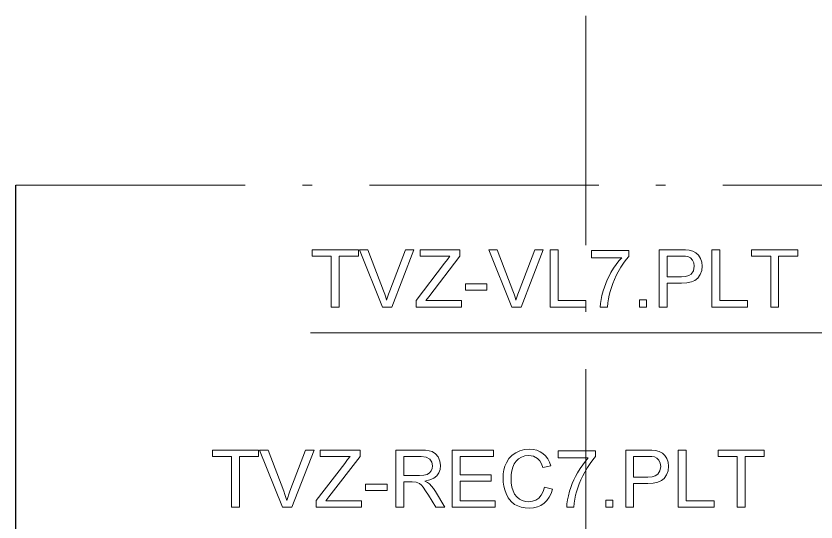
# Model space of a CAD drawing. Extents: x 0 to 297, y 0 to 420.
# Drawn here: x 197.7 to 239.58, y 167.14 to 193.66 of the extents above; entities that cross this region are included whole.
import ezdxf

# ---------------------------------------------------------------- set-up
doc = ezdxf.new("R2010")
doc.units = 0
doc.linetypes.add('DASHDOT', pattern=[18.5, 12, -3, 0.5, -3])

msp = doc.modelspace()

# ---------------------------------------------------------------- linework, layer by layer
at = {"color": 7, "linetype": 'DASHDOT', "lineweight": 13}
for p, q in [((227.526, 193.656), (227.526, 118.083)), ((197.701, 184.795), (257.351, 184.795))]:
    msp.add_line(p, q, dxfattribs=at)
at = {"color": 7, "lineweight": 30}
msp.add_line((197.701, 142.665), (197.701, 184.795), dxfattribs=at)
at = {"color": 7, "lineweight": 13}
for points in [[(214.206, 178.407), (214.206, 181.074), (213.206, 181.074), (213.206, 181.407), (215.623, 181.407), (215.623, 181.074), (214.623, 181.074), (214.623, 178.407)], [(216.882, 178.407), (215.676, 181.407), (216.123, 181.407), (216.937, 179.248), (216.999, 179.078), (217.054, 178.916), (217.102, 178.761), (217.151, 178.924), (217.206, 179.086), (217.265, 179.248), (218.081, 181.407), (218.528, 181.407), (217.366, 178.407)], [(218.642, 178.407), (218.642, 178.755), (220.136, 180.71), (220.285, 180.904), (220.415, 181.074), (218.851, 181.074), (218.851, 181.407), (220.934, 181.407), (220.934, 181.074), (219.307, 178.946), (219.15, 178.74), (221.017, 178.74), (221.017, 178.407)], [(223.651, 178.407), (222.445, 181.407), (222.892, 181.407), (223.707, 179.248), (223.769, 179.078), (223.824, 178.916), (223.872, 178.761), (223.921, 178.924), (223.975, 179.086), (224.034, 179.248), (224.851, 181.407), (225.298, 181.407), (224.136, 178.407)], [(225.662, 178.407), (225.662, 181.407), (226.079, 181.407), (226.079, 178.74), (227.537, 178.74), (227.537, 178.407)], [(227.829, 180.99), (227.829, 181.365), (229.787, 181.365), (229.787, 181.062), (229.646, 180.897), (229.506, 180.707), (229.367, 180.493), (229.228, 180.254), (229.123, 180.053), (229.027, 179.849), (228.941, 179.643), (228.866, 179.435), (228.801, 179.224), (228.751, 179.033), (228.712, 178.833), (228.682, 178.625), (228.662, 178.407), (228.287, 178.407), (228.299, 178.592), (228.327, 178.795), (228.373, 179.016), (228.436, 179.255), (228.498, 179.452), (228.57, 179.647), (228.652, 179.838), (228.743, 180.027), (228.845, 180.213), (228.981, 180.434), (229.12, 180.638), (229.264, 180.823), (229.412, 180.99)], [(231.37, 178.407), (231.37, 181.407), (232.482, 181.407), (232.741, 181.4), (232.931, 181.379), (233.13, 181.326), (233.294, 181.241), (233.427, 181.119), (233.531, 180.957), (233.598, 180.765), (233.62, 180.554), (233.594, 180.316), (233.515, 180.104), (233.384, 179.918), (233.242, 179.804), (233.053, 179.722), (232.817, 179.673), (232.532, 179.657), (231.787, 179.657), (231.787, 178.407)], [(234.12, 178.407), (234.12, 181.407), (234.537, 181.407), (234.537, 178.74), (235.995, 178.74), (235.995, 178.407)], [(237.204, 178.407), (237.204, 181.074), (236.204, 181.074), (236.204, 181.407), (238.62, 181.407), (238.62, 181.074), (237.62, 181.074), (237.62, 178.407)], [(231.787, 179.99), (232.528, 179.99), (232.749, 180.007), (232.923, 180.055), (233.049, 180.135), (233.165, 180.31), (233.204, 180.543), (233.181, 180.719), (233.113, 180.868), (233.008, 180.981), (232.873, 181.047), (232.737, 181.067), (232.52, 181.074), (231.787, 181.074)], [(221.226, 179.282), (221.226, 179.615), (222.351, 179.615), (222.351, 179.282)], [(230.329, 178.407), (230.329, 178.782), (230.704, 178.782), (230.704, 178.407)], [(208.982, 167.913), (208.982, 170.58), (207.982, 170.58), (207.982, 170.913), (210.399, 170.913), (210.399, 170.58), (209.399, 170.58), (209.399, 167.913)], [(211.658, 167.913), (210.452, 170.913), (210.899, 170.913), (211.713, 168.754), (211.775, 168.585), (211.83, 168.423), (211.878, 168.268), (211.927, 168.43), (211.982, 168.592), (212.041, 168.754), (212.857, 170.913), (213.305, 170.913), (212.142, 167.913)], [(213.418, 167.913), (213.418, 168.261), (214.913, 170.216), (215.061, 170.41), (215.191, 170.58), (213.627, 170.58), (213.627, 170.913), (215.71, 170.913), (215.71, 170.58), (214.083, 168.453), (213.926, 168.247), (215.793, 168.247), (215.793, 167.913)], [(217.585, 167.913), (217.585, 170.913), (218.896, 170.913), (219.131, 170.905), (219.326, 170.878), (219.48, 170.833), (219.659, 170.722), (219.799, 170.549), (219.889, 170.335), (219.918, 170.1), (219.896, 169.899), (219.831, 169.721), (219.721, 169.565), (219.565, 169.438), (219.361, 169.346), (219.109, 169.288), (219.243, 169.213), (219.34, 169.139), (219.45, 169.023), (219.556, 168.889), (219.657, 168.736), (220.155, 167.913), (219.676, 167.913), (219.295, 168.542), (219.144, 168.783), (219.021, 168.959), (218.919, 169.08), (218.828, 169.157), (218.654, 169.233), (218.443, 169.247), (218.002, 169.247), (218.002, 167.913)], [(220.53, 167.913), (220.53, 170.913), (222.697, 170.913), (222.697, 170.58), (220.947, 170.58), (220.947, 169.622), (222.572, 169.622), (222.572, 169.288), (220.947, 169.288), (220.947, 168.247), (222.78, 168.247), (222.78, 167.913)], [(225.364, 168.966), (225.78, 168.867), (225.707, 168.638), (225.61, 168.439), (225.489, 168.269), (225.343, 168.127), (225.176, 168.015), (224.992, 167.936), (224.79, 167.888), (224.571, 167.872), (224.346, 167.884), (224.142, 167.921), (223.961, 167.982), (223.802, 168.068), (223.621, 168.219), (223.471, 168.408), (223.352, 168.636), (223.284, 168.826), (223.236, 169.022), (223.207, 169.226), (223.197, 169.436), (223.208, 169.661), (223.24, 169.872), (223.294, 170.068), (223.369, 170.248), (223.5, 170.461), (223.664, 170.637), (223.859, 170.775), (224.078, 170.875), (224.311, 170.935), (224.558, 170.955), (224.766, 170.941), (224.956, 170.898), (225.13, 170.827), (225.286, 170.728), (225.422, 170.603), (225.536, 170.455), (225.628, 170.283), (225.697, 170.089), (225.28, 169.997), (225.206, 170.195), (225.113, 170.354), (225, 170.473), (224.793, 170.585), (224.538, 170.622), (224.336, 170.603), (224.158, 170.548), (224.003, 170.456), (223.874, 170.334), (223.773, 170.186), (223.701, 170.012), (223.653, 169.825), (223.623, 169.633), (223.614, 169.438), (223.626, 169.194), (223.661, 168.972), (223.72, 168.772), (223.803, 168.598), (223.913, 168.456), (224.048, 168.346), (224.201, 168.268), (224.362, 168.221), (224.532, 168.205), (224.732, 168.226), (224.91, 168.29), (225.067, 168.397), (225.197, 168.545), (225.296, 168.735)], [(226.072, 170.497), (226.072, 170.872), (228.03, 170.872), (228.03, 170.568), (227.89, 170.403), (227.75, 170.213), (227.611, 169.999), (227.472, 169.761), (227.366, 169.559), (227.271, 169.356), (227.185, 169.149), (227.11, 168.941), (227.044, 168.731), (226.995, 168.54), (226.955, 168.34), (226.925, 168.131), (226.905, 167.913), (226.53, 167.913), (226.542, 168.098), (226.571, 168.301), (226.617, 168.522), (226.68, 168.761), (226.742, 168.958), (226.813, 169.153), (226.895, 169.344), (226.987, 169.533), (227.089, 169.719), (227.224, 169.941), (227.364, 170.144), (227.507, 170.33), (227.655, 170.497)], [(229.614, 167.913), (229.614, 170.913), (230.726, 170.913), (230.985, 170.906), (231.174, 170.885), (231.374, 170.833), (231.538, 170.747), (231.67, 170.626), (231.774, 170.463), (231.841, 170.271), (231.864, 170.061), (231.838, 169.823), (231.759, 169.61), (231.628, 169.424), (231.486, 169.31), (231.297, 169.229), (231.06, 169.18), (230.776, 169.163), (230.03, 169.163), (230.03, 167.913)], [(232.364, 167.913), (232.364, 170.913), (232.78, 170.913), (232.78, 168.247), (234.239, 168.247), (234.239, 167.913)], [(235.447, 167.913), (235.447, 170.58), (234.447, 170.58), (234.447, 170.913), (236.864, 170.913), (236.864, 170.58), (235.864, 170.58), (235.864, 167.913)], [(218.002, 169.58), (218.819, 169.58), (219.049, 169.594), (219.219, 169.637), (219.341, 169.71), (219.43, 169.818), (219.484, 169.948), (219.502, 170.089), (219.466, 170.285), (219.36, 170.442), (219.177, 170.546), (218.911, 170.58), (218.002, 170.58)], [(230.03, 169.497), (230.771, 169.497), (230.992, 169.513), (231.166, 169.561), (231.293, 169.642), (231.409, 169.816), (231.447, 170.049), (231.424, 170.225), (231.356, 170.374), (231.251, 170.487), (231.117, 170.553), (230.981, 170.573), (230.764, 170.58), (230.03, 170.58)], [(216.002, 168.788), (216.002, 169.122), (217.127, 169.122), (217.127, 168.788)], [(228.572, 167.913), (228.572, 168.288), (228.947, 168.288), (228.947, 167.913)]]:
    msp.add_lwpolyline(points, close=True, dxfattribs=at)
msp.add_lwpolyline([(261.726, 129.206), (247.161, 177.061), (213.123, 177.061)], dxfattribs=at)

doc.saveas('drawing.dxf')
